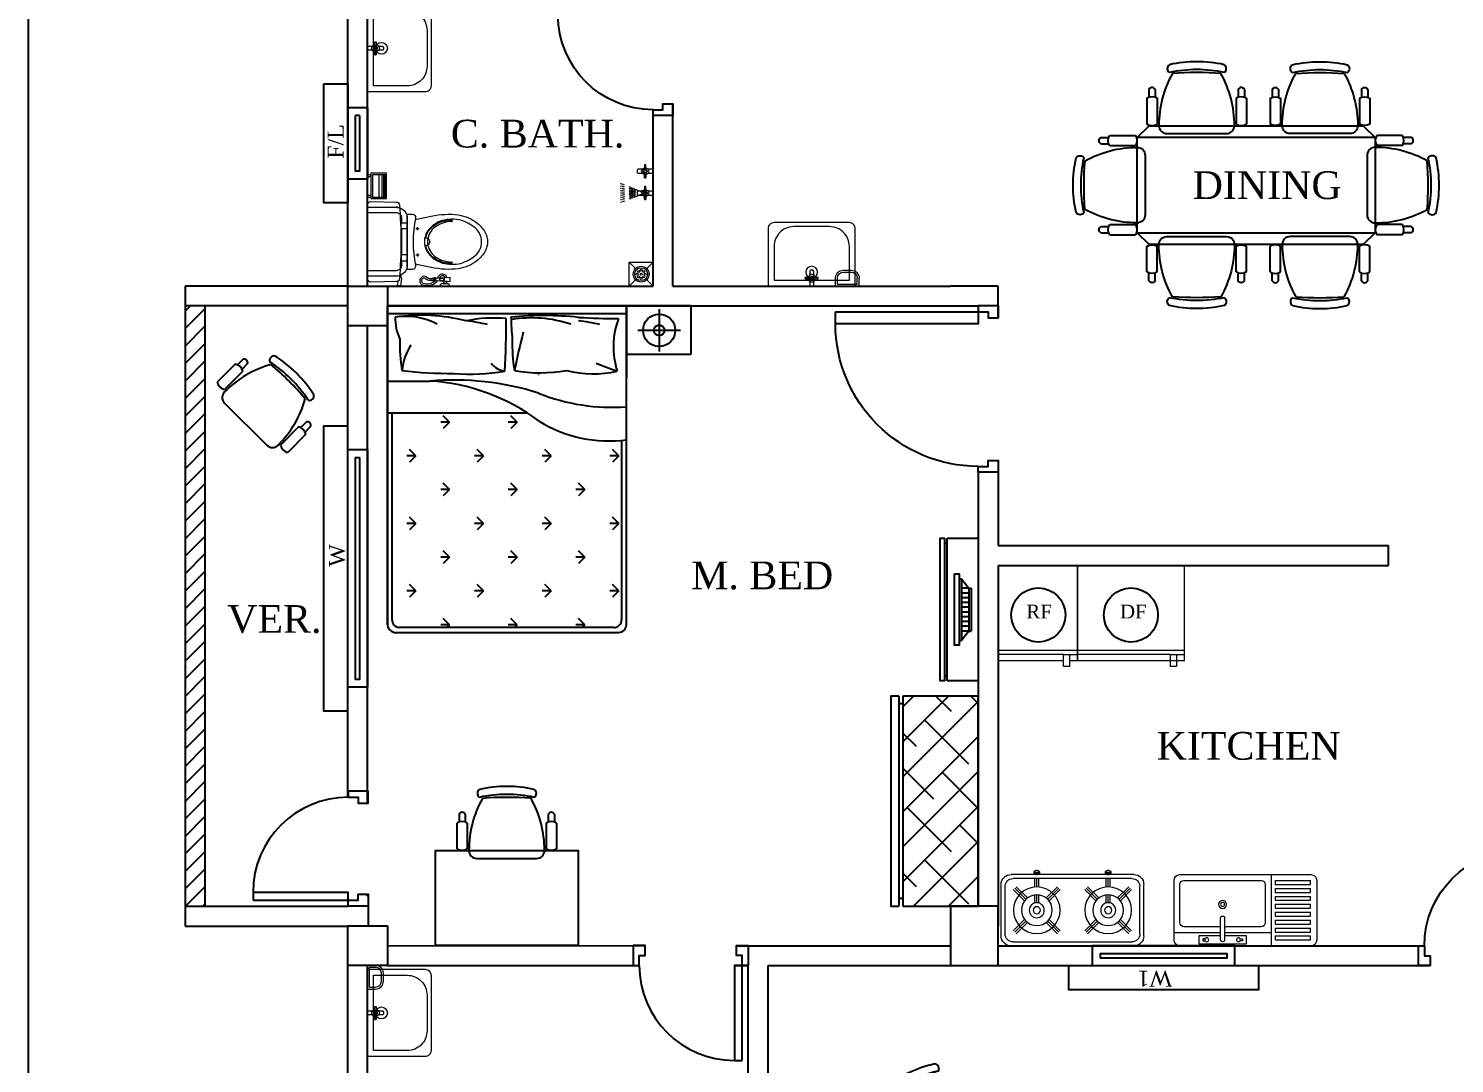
# Model space of a CAD drawing. Header units: inches. Extents: x -5597760 to 21122418, y -37133 to 23298423.
# Drawn here: x 2184.5 to 2544.1, y -25980 to -25718.8 of the extents above; entities that cross this region are included whole.
import ezdxf

# ---------------------------------------------------------------- set-up
doc = ezdxf.new("R2010")
doc.units = ezdxf.units.IN
doc.header["$MEASUREMENT"] = 0
for name, color, linetype, lineweight in [('CONTINUOUS', 7, 'Continuous', 25), ('FIXTURE', 26, 'Continuous', 20), ('Fixture_Plumbing', 193, 'Continuous', 9), ('low wall', 30, 'Continuous', 9), ('Wall', 250, 'Continuous', 25)]:
    doc.layers.add(name, color=color, linetype=linetype, lineweight=lineweight)
doc.layers.add('Dimention', color=7, linetype='Continuous')
doc.layers.add('FURNITURE', color=3, linetype='Continuous')
doc.styles.add('ATTR', font='romans.shx', dxfattribs={"width": 0.8, "height": 1.114828})
doc.styles.add('RS6', font='times.ttf')
doc.styles.get("Standard").update_dxf_attribs({"font": 'times.ttf', "height": 8})

# ---------------------------------------------------------------- blocks, each defined once
blk = doc.blocks.new('Chair')
at = {"layer": 'FURNITURE', "color": 7}
for p, q in [((7.01, 12), (8.98, 12)), ((9.23, 12.52), (15.73, 12.52)), ((7.02, 10.42), (8.98, 10.42)), ((9.23, 9.93), (15.73, 9.93)), ((18.15, -7.57), (18.15, 7.5)), ((7.02, -10.48), (8.98, -10.48)), ((9.23, -9.99), (15.73, -9.99)), ((7.01, -12.06), (8.98, -12.06)), ((9.23, -12.58), (15.73, -12.58))]:
    blk.add_line(p, q, dxfattribs=at)
for centre, radius, start, end in [((7.38, 11.21), 0.871, 114.8956, 245.3355), ((11.38, 11.22), 2.51, 148.9512, 211.0489), ((13.58, 11.22), 2.51, 328.9511, 31.0489), ((1.75, 6.23), 1.21, 34.2902, 145.7098), ((16.07, -17.39), 26.88, 89.8781, 119.1061), ((16.2, 7.53), 1.95, 359.252, 92.1868), ((32.17, 0), 32.17, 167.6022, 192.3979), ((34.17, 0), 32.17, 167.6022, 192.3979), ((78.58, 0), 75.83, 175.394, 184.6548), ((1.75, -6.23), 1.21, 214.2916, 325.7084), ((16.07, 17.33), 26.88, 240.9069, 270.1216), ((7.38, -11.27), 0.871, 114.6643, 245.1047), ((11.38, -11.28), 2.51, 148.9512, 211.0489), ((13.58, -11.28), 2.51, 328.9511, 31.0489), ((16.2, -7.59), 1.95, 267.8136, 0.748)]:
    blk.add_arc(centre, radius, start, end, dxfattribs=at)
at = {"layer": 'FURNITURE', "color": 7, "style": 'ATTR', "width": 0.8, "flags": 9}
blk.add_attdef('ESTCODE', (0, 0), '', height=0.00502, rotation=90, dxfattribs=at)
blk = doc.blocks.new('Din')
at = {"layer": 'FURNITURE', "color": 18, "ltscale": 3, "true_color": 0x000000}
for p, q in [((-12, 72), (-12, 12)), ((12, 12), (12, 72))]:
    blk.add_line(p, q, dxfattribs=at)
blk.add_lwpolyline([(-12, 72), (12, 72), (15, 69), (15, 15), (12, 12), (-12, 12), (-15, 15), (-15, 69)], close=True, dxfattribs=at)
at = {"layer": 'FURNITURE', "color": 18, "true_color": 0x000000}
for p, rotation in [((0.03, 88.15), 270), ((31.15, 58.07), 180)]:
    blk.add_blockref('Chair', p, dxfattribs=dict(at, rotation=rotation))
at = {"layer": 'FURNITURE', "color": 18, "true_color": 0x000000, "xscale": -1}
for p, rotation in [((-31.15, 58.07), 180), ((0.03, -4.15), 270)]:
    blk.add_blockref('Chair', p, dxfattribs=dict(at, rotation=rotation))
at = {"layer": 'FURNITURE', "color": 18, "true_color": 0x000000}
blk.add_blockref('Chair', (-31.15, 27.03), dxfattribs=at)
at = {"layer": 'FURNITURE', "color": 18, "true_color": 0x000000, "xscale": -1}
blk.add_blockref('Chair', (31.15, 27.03), dxfattribs=at)
blk = doc.blocks.new('A$C57792D97')
for p, q in [((2.1, 2.6235), (0.6, 2.6235)), ((0.6, 2.6235), (0.6, 0.6235)), ((0.6, 0.6235), (0.6, 2.6235)), ((0.6, 2.1735), (0.6, 2.6235)), ((2.1, 0.6235), (2.1, 2.6235)), ((2.1, 2.6235), (2.1, 2.1735)), ((2.1, 2.5735), (0.6, 2.5735)), ((0.6, 2.1518), (0.8661, 2.1518)), ((1.5491, 2.1955), (1.5516, 2.1955)), ((0.6, 1.9518), (1.4767, 1.9518)), ((0.63, 0.6535), (0.63, 1.9518)), ((0.9906, 1.8942), (0.9344, 1.8942)), ((0.9906, 1.8942), (0.9508, 1.934)), ((0.9906, 1.8942), (0.9508, 1.8544)), ((1.4149, 1.8942), (1.3586, 1.8942)), ((1.4149, 1.8942), (1.3751, 1.934)), ((1.4149, 1.8942), (1.3751, 1.8544)), ((0.7785, 1.6821), (0.7387, 1.7219)), ((1.2027, 1.6821), (1.163, 1.7219)), ((1.627, 1.6821), (1.5872, 1.7219)), ((2.0513, 1.6821), (2.0115, 1.7219)), ((2.07, 1.7793), (2.07, 0.6535)), ((0.7785, 1.6821), (0.7222, 1.6821)), ((0.7785, 1.6821), (0.7387, 1.6423)), ((1.2027, 1.6821), (1.1465, 1.6821)), ((1.2027, 1.6821), (1.163, 1.6423)), ((1.627, 1.6821), (1.5708, 1.6821)), ((1.627, 1.6821), (1.5872, 1.6423)), ((2.0513, 1.6821), (1.995, 1.6821)), ((2.0513, 1.6821), (2.0115, 1.6423)), ((0.9906, 1.47), (0.9344, 1.47)), ((0.9906, 1.47), (0.9508, 1.5097)), ((0.9906, 1.47), (0.9508, 1.4302)), ((1.4149, 1.47), (1.3586, 1.47)), ((1.4149, 1.47), (1.3751, 1.5097)), ((1.4149, 1.47), (1.3751, 1.4302)), ((1.8391, 1.47), (1.7829, 1.47)), ((1.8391, 1.47), (1.7994, 1.5097)), ((1.8391, 1.47), (1.7994, 1.4302)), ((0.7785, 1.2578), (0.7222, 1.2578)), ((0.7785, 1.2578), (0.7387, 1.2976)), ((0.7785, 1.2578), (0.7387, 1.218)), ((1.2027, 1.2578), (1.1465, 1.2578)), ((1.2027, 1.2578), (1.163, 1.2976)), ((1.2027, 1.2578), (1.163, 1.218)), ((1.627, 1.2578), (1.5708, 1.2578)), ((1.627, 1.2578), (1.5872, 1.2976)), ((1.627, 1.2578), (1.5872, 1.218)), ((2.0513, 1.2578), (1.995, 1.2578)), ((2.0513, 1.2578), (2.0115, 1.2976)), ((2.0513, 1.2578), (2.0115, 1.218)), ((0.9906, 1.0457), (0.9508, 1.0855)), ((1.4149, 1.0457), (1.3751, 1.0855)), ((1.8391, 1.0457), (1.7994, 1.0855)), ((0.9906, 1.0457), (0.9344, 1.0457)), ((0.9906, 1.0457), (0.9508, 1.0059)), ((1.4149, 1.0457), (1.3586, 1.0457)), ((1.4149, 1.0457), (1.3751, 1.0059)), ((1.8391, 1.0457), (1.7829, 1.0457)), ((1.8391, 1.0457), (1.7994, 1.0059)), ((0.7785, 0.8336), (0.7222, 0.8336)), ((0.7785, 0.8336), (0.7387, 0.8733)), ((0.7785, 0.8336), (0.7387, 0.7938)), ((1.2027, 0.8336), (1.1465, 0.8336)), ((1.2027, 0.8336), (1.163, 0.8733)), ((1.2027, 0.8336), (1.163, 0.7938)), ((1.627, 0.8336), (1.5708, 0.8336)), ((1.627, 0.8336), (1.5872, 0.8733)), ((1.627, 0.8336), (1.5872, 0.7938)), ((2.0513, 0.8336), (1.995, 0.8336)), ((2.0513, 0.8336), (2.0115, 0.8733)), ((2.0513, 0.8336), (2.0115, 0.7938)), ((0.9906, 0.6214), (0.9508, 0.6612)), ((1.4149, 0.6214), (1.3751, 0.6612)), ((1.8391, 0.6214), (1.7994, 0.6612)), ((0.6417, 0.5735), (2.05, 0.5735)), ((2.02, 0.6035), (0.6716, 0.6035)), ((0.9906, 0.6214), (0.9344, 0.6214)), ((0.9906, 0.6214), (0.9727, 0.6035)), ((1.4149, 0.6214), (1.3586, 0.6214)), ((1.4149, 0.6214), (1.397, 0.6035)), ((1.8391, 0.6214), (1.7829, 0.6214)), ((1.8391, 0.6214), (1.8212, 0.6035))]:
    blk.add_line(p, q)
for centre, radius, start, end in [((0.8117, 1.4495), 1.1155, 75.37555, 98.45191), ((0.7133, 2.123), 0.4349, 62.61532, 98.66234), ((0.9995, 2.5566), 0.3518, 180.60658, 203.84898), ((1.2711, 1.6927), 0.8548, 85.01323, 101.99617), ((0.9942, 1.5092), 1.0245, 76.84947, 84.44504), ((-2.6554, 2.4937), 4.0011, 355.99056, 0.72512), ((1.5803, 0.4369), 2.1259, 84.09967, 95.54699), ((7.229, 2.8402), 5.8612, 182.80995, 184.16642), ((1.505, 1.754), 0.7941, 71.97051, 99.04518), ((2.0384, 6.4739), 3.9297, 266.50561, 270.18175), ((1.6997, 1.5092), 1.0245, 76.84947, 84.44504), ((2.5231, 2.3654), 0.505, 159.25505, 197.46064), ((6.5168, 1.1676), 5.2262, 165.6998, 168.41216), ((1.7461, 2.3905), 1.0686, 178.72053, 189.32464), ((1.0382, 2.187), 0.3479, 146.8128, 174.98835), ((2.4516, 2.3905), 1.0686, 178.72053, 189.32464), ((1.3553, 2.3447), 0.1322, 217.49733, 261.55908), ((2.6076, 3.8927), 1.7717, 246.80267, 251.36081), ((0.9964, 4.7934), 2.5939, 263.25213, 270.47889), ((1.0153, 0.392), 1.7661, 72.42084, 94.84604), ((0.7898, 0.8867), 1.2674, 53.0057, 86.54958), ((1.1218, 3.4256), 1.2305, 265.16433, 280.01874), ((1.5587, 3.1365), 0.9332, 260.03144, 280.17882), ((1.8907, 2.8521), 0.6558, 255.23861, 283.28546), ((2.0108, 3.233), 1.2462, 248.23108, 274.10283), ((1.991, 2.6169), 0.8413, 238.57475, 277.44119), ((0.6787, 0.6517), 0.0487, 177.89159, 261.66396), ((2.02, 0.6535), 0.05, 270, 0), ((0.6518, 0.6244), 0.0518, 180.91514, 258.73242), ((2.05, 0.6235), 0.05, 270, 0)]:
    blk.add_arc(centre, radius, start, end)
blk = doc.blocks.new('A$C4CB008C5')
for p, q in [((3.279, 3.019), (2.679, 3.019)), ((2.679, 3.019), (2.679, 2.569)), ((2.975, 2.6), (2.975, 2.992)), ((3.279, 2.569), (3.279, 3.019)), ((3.174, 2.796), (2.776, 2.796)), ((2.679, 2.569), (3.279, 2.569))]:
    blk.add_line(p, q)
for radius in [0.15, 0.05]:
    blk.add_circle((2.975, 2.796), radius)
blk = doc.blocks.new('tv stand')
at = {"layer": 'FURNITURE', "color": 18, "ltscale": 3, "true_color": 0x000000}
for p, q in [((13, 0), (0, 0)), ((0, 0), (0, -60)), ((13, -60), (13, 0)), ((14, -60), (14, 0)), ((14, -2), (13, -2)), ((7, -17), (4, -21)), ((8, -17), (7, -17)), ((7, -17), (7, -43)), ((3, -21), (3, -39)), ((4, -21), (3, -21)), ((4, -21), (4, -39)), ((4, -21), (7, -21)), ((4, -23), (7, -23)), ((4, -25), (7, -25)), ((4, -27), (7, -27)), ((4, -29), (7, -29)), ((4, -31), (7, -31)), ((4, -33), (7, -33)), ((4, -35), (7, -35)), ((4, -39), (3, -39)), ((4, -37), (7, -37)), ((4, -39), (7, -43)), ((4, -39), (7, -39)), ((8, -43), (7, -43)), ((13, -58), (14, -58)), ((0, -60), (13, -60))]:
    blk.add_line(p, q, dxfattribs=at)
blk.add_lwpolyline([(14, -60), (16, -60), (16, 0), (14, 0)], dxfattribs=at)
blk.add_lwpolyline([(10, -15), (8, -15), (8, -45), (10, -45)], close=True, dxfattribs=at)
blk = doc.blocks.new('Small Door')
at = {"color": 142}
for points in [[(1.5, 24), (1.5, 0), (3.5, 0), (3.5, 24)], [(0, 0), (1.5, 0), (1.5, -2.5), (3, -2.5), (3, -5), (0, -5)], [(29, 0), (27.5, 0), (27.5, -2.5), (26, -2.5), (26, -5), (29, -5)]]:
    blk.add_lwpolyline(points, close=True, dxfattribs=at)
blk.add_arc((3.5, 0), 24, 0, 90, dxfattribs=at)
blk = doc.blocks.new('Door')
at = {"color": 142}
for points in [[(1.5, 36), (1.5, 0), (4.5, 0), (4.5, 36)], [(0, 0), (1.5, 0), (1.5, -2.5), (3, -2.5), (3, -5), (0, -5)], [(42, 0), (40.5, 0), (40.5, -2.5), (39, -2.5), (39, -5), (42, -5)]]:
    blk.add_lwpolyline(points, close=True, dxfattribs=at)
blk.add_arc((4.5, 0), 36, 0, 90, dxfattribs=at)
blk = doc.blocks.new('GFAUCETT')
for p, q in [((-4.999995, -0.75), (-4.427275, -0.75)), ((-4.999995, -1.25), (-4.999995, -0.75)), ((-4.427275, -1.25), (-4.999995, -1.25)), ((-0.500005, -1), (-0.500005, -6.5)), ((0.499995, -6.5), (0.499995, -1)), ((4.999995, -0.75), (4.427295, -0.75)), ((4.427295, -1.25), (4.999995, -1.25)), ((4.999995, -1.25), (4.999995, -0.75))]:
    blk.add_line(p, q)
blk.add_lwpolyline([(-0.500005, -2), (-5.999995, -2), (-5.999995, 0), (5.999995, 0), (5.999995, -2), (0.499995, -2)])
for centre in [(-3.999995, -1), (3.999995, -1)]:
    blk.add_circle(centre, 0.5)
for centre, start, end in [((-0.000005, -1), 0, 180), ((-0.000005, -6.5), 180, 0)]:
    blk.add_arc(centre, 0.5, start, end)
at = {"style": 'ATTR', "width": 0.8, "flags": 9}
blk.add_attdef('ESTCODE', (0, 0), '', height=0.7, dxfattribs=at)
blk = doc.blocks.new('Sink')
at = {"layer": 'Fixture_Plumbing'}
for p, q in [((-12.26, 8.97), (-12.26, -6.03)), ((22.24, 10.47), (-10.76, 10.47)), ((12.26, -7.53), (12.26, 10.47)), ((13.23, 8.97), (22.19, 8.97)), ((13.23, 7.97), (13.23, 8.97)), ((13.23, 7.97), (22.19, 7.97)), ((22.19, 8.97), (22.19, 7.97)), ((23.74, -6.03), (23.74, 8.97)), ((-0.5, 7.15), (-12.26, 7.15)), ((-10.76, 4.64), (-10.76, -5.03)), ((-0.5, 5.64), (-9.76, 5.64)), ((12.26, 7.15), (0.5, 7.15)), ((9.76, 5.64), (0.5, 5.64)), ((10.76, -5.03), (10.76, 4.64)), ((13.23, 6.97), (22.19, 6.97)), ((13.23, 5.97), (13.23, 6.97)), ((13.23, 5.97), (22.19, 5.97)), ((13.23, 4.97), (22.19, 4.97)), ((13.23, 3.97), (13.23, 4.97)), ((13.23, 3.97), (22.19, 3.97)), ((22.19, 6.97), (22.19, 5.97)), ((22.19, 4.97), (22.19, 3.97)), ((13.23, 2.97), (22.19, 2.97)), ((13.23, 1.97), (13.23, 2.97)), ((13.23, 1.97), (22.19, 1.97)), ((13.23, 0.97), (22.19, 0.97)), ((13.23, -0.03), (13.23, 0.97)), ((22.19, 2.97), (22.19, 1.97)), ((22.19, 0.97), (22.19, -0.03)), ((13.23, -0.03), (22.19, -0.03)), ((13.23, -0.03), (22.19, -0.03)), ((13.23, -1.03), (22.19, -1.03)), ((13.23, -2.03), (13.23, -1.03)), ((13.23, -2.03), (22.19, -2.03)), ((13.23, -3.03), (22.19, -3.03)), ((13.23, -4.03), (13.23, -3.03)), ((22.19, -1.03), (22.19, -2.03)), ((22.19, -3.03), (22.19, -4.03)), ((-9.76, -6.03), (9.76, -6.03)), ((13.23, -4.03), (22.19, -4.03)), ((13.23, -5.03), (22.19, -5.03)), ((13.23, -6.03), (13.23, -5.03)), ((13.23, -6.03), (22.19, -6.03)), ((22.19, -5.03), (22.19, -6.03)), ((-10.76, -7.53), (22.24, -7.53)), ((-10.76, -7.53), (22.24, -7.53))]:
    blk.add_line(p, q, dxfattribs=at)
for radius in [1, 0.5]:
    blk.add_circle((0, 0), radius, dxfattribs=at)
for centre, radius, start, end in [((-10.76, 8.97), 1.5, 90, 180), ((22.24, 8.97), 1.5, 0, 90), ((-9.76, 4.64), 1, 90, 180), ((9.76, 4.64), 1, 0, 90), ((-10.76, -6.03), 1.5, 180, 270), ((-9.76, -5.03), 1, 180, 270), ((9.76, -5.03), 1, 270, 0), ((22.24, -6.03), 1.5, 270, 0)]:
    blk.add_arc(centre, radius, start, end, dxfattribs=at)
blk.add_blockref('GFAUCETT', (0, 9.94), dxfattribs=at)
blk = doc.blocks.new('Cab')
at = {"layer": 'FURNITURE', "ltscale": 3, "true_color": 0x000000}
h = blk.add_hatch(dxfattribs=at)
h.set_pattern_fill('ANSI38', color=18, scale=50, style=0)
h.set_pattern_definition([(45, (0, 2), (-4.4194, 4.4194), []), (135, (0, 2), (-13.25825, 4.4194), [15.625, -9.375])])
h.paths.add_polyline_path([(0, 0), (0, -19), (53.04, -19), (53.04, 0)])
at = {"layer": 'FURNITURE', "color": 18, "ltscale": 3, "true_color": 0x000000}
for p, q in [((53.04, -19), (0, -19)), ((53.04, -20), (0, -20)), ((2, -20), (2, -19)), ((51.04, -19), (51.04, -20))]:
    blk.add_line(p, q, dxfattribs=at)
for points in [[(0, -19), (0, 0), (53.04, 0), (53.04, -19)], [(53.04, -20), (53.04, -22), (0, -22), (0, -20)]]:
    blk.add_lwpolyline(points, dxfattribs=at)
blk = doc.blocks.new('A$C30337B08')
at = {"layer": 'FIXTURE'}
for p, q in [((16.51, 36), (3.51, 36)), ((1.01, 2.5), (1.01, 33.5)), ((2.01, 3), (2.01, 33)), ((16.01, 35), (4.01, 35)), ((4.42, 32.58), (7.25, 29.75)), ((4.79, 32.92), (7.63, 30.08)), ((15.22, 32.92), (12.38, 30.08)), ((15.59, 32.58), (12.76, 29.75)), ((18.01, 33), (18.01, 3)), ((19.01, 33.5), (19.01, 2.5)), ((4.08, 32.22), (6.92, 29.38)), ((15.93, 32.22), (13.09, 29.38)), ((0.39, 27.76), (0.39, 26.24)), ((0.49, 27.78), (0.49, 26.22)), ((0.59, 27.76), (0.59, 26.24)), ((4.13, 27.5), (2.01, 27.5)), ((4.11, 27), (2.01, 27)), ((4.13, 26.5), (2.01, 26.5)), ((8.11, 27), (6.11, 27)), ((8.18, 27.5), (6.14, 27.5)), ((8.18, 26.5), (6.14, 26.5)), ((6.92, 24.62), (4.08, 21.78)), ((7.25, 24.25), (4.42, 21.42)), ((7.63, 23.92), (4.79, 21.08)), ((12.38, 23.92), (15.22, 21.08)), ((12.76, 24.25), (15.59, 21.42)), ((13.09, 24.62), (15.93, 21.78)), ((7.25, 11.75), (4.42, 14.58)), ((7.63, 12.08), (4.79, 14.92)), ((12.38, 12.08), (15.22, 14.92)), ((12.76, 11.75), (15.59, 14.58)), ((6.92, 11.38), (4.08, 14.22)), ((13.09, 11.38), (15.93, 14.22)), ((0.39, 9.76), (0.39, 8.24)), ((0.49, 9.78), (0.49, 8.22)), ((0.59, 9.76), (0.59, 8.24)), ((4.13, 9.5), (2.01, 9.5)), ((4.11, 9), (2.01, 9)), ((4.13, 8.5), (2.01, 8.5)), ((8.11, 9), (6.11, 9)), ((8.18, 9.5), (6.14, 9.5)), ((8.18, 8.5), (6.14, 8.5)), ((4.08, 3.78), (6.92, 6.62)), ((4.42, 3.42), (7.25, 6.25)), ((4.79, 3.08), (7.63, 5.92)), ((15.22, 3.08), (12.38, 5.92)), ((15.59, 3.42), (12.76, 6.25)), ((15.93, 3.78), (13.09, 6.62)), ((16.01, 1), (4.01, 1)), ((16.51, 0), (3.51, 0))]:
    blk.add_line(p, q, dxfattribs=at)
for points in [[(0, 27, -0.063415), (0.04, 27.31, -0.076468), (0.14, 27.55, -0.107136), (0.31, 27.72, -0.147373), (0.49, 27.78, -0.147373), (0.66, 27.72, -0.107136), (0.83, 27.55, -0.076468), (0.93, 27.31, -0.063415), (0.97, 27, -0.063415), (0.93, 26.69, -0.076468), (0.83, 26.45, -0.107136), (0.66, 26.28, -0.147373), (0.49, 26.22, -0.147373), (0.31, 26.28, -0.107136), (0.14, 26.45, -0.076468), (0.04, 26.69, -0.063415)], [(0, 9, -0.063415), (0.04, 9.31, -0.076468), (0.14, 9.55, -0.107136), (0.31, 9.72, -0.147373), (0.49, 9.78, -0.147373), (0.66, 9.72, -0.107136), (0.83, 9.55, -0.076468), (0.93, 9.31, -0.063415), (0.97, 9, -0.063415), (0.93, 8.69, -0.076468), (0.83, 8.45, -0.107136), (0.66, 8.28, -0.147373), (0.49, 8.22, -0.147373), (0.31, 8.28, -0.107136), (0.14, 8.45, -0.076468), (0.04, 8.69, -0.063415)]]:
    blk.add_lwpolyline(points, format="xyb", close=True, dxfattribs=at)
for centre, radius in [((10.01, 27), 5.89), ((10.01, 27), 3.89), ((10.01, 27), 1.89), ((10.01, 27), 0.895), ((10.01, 9), 5.89), ((10.01, 9), 3.89), ((10.01, 9), 1.89), ((10.01, 9), 0.895)]:
    blk.add_circle(centre, radius, dxfattribs=at)
for centre, radius, start, end in [((3.51, 33.5), 2.5, 90, 180), ((16.51, 33.5), 2.5, 0, 90), ((4.01, 33), 2, 90, 180), ((16.01, 33), 2, 0, 90), ((3.51, 2.5), 2.5, 180, 270), ((4.01, 3), 2, 180, 270), ((16.01, 3), 2, 270, 0), ((16.51, 2.5), 2.5, 270, 0)]:
    blk.add_arc(centre, radius, start, end, dxfattribs=at)
blk = doc.blocks.new('Freeze-1')
at = {"layer": 'Fixture_Plumbing', "color": 18, "ltscale": 3, "true_color": 0x000000}
for p, q in [((0, -1.5), (-2, -1.5)), ((-2, -2.5), (18, -2.5)), ((1.5, -1.5), (18, -1.5))]:
    blk.add_line(p, q, dxfattribs=at)
blk.add_lwpolyline([(0, 0), (-2, 0), (-2, -24), (18, -24), (18, 0), (1.5, 0)], dxfattribs=at)
blk.add_lwpolyline([(0, -1.5), (0, 1.5), (1.5, 1.5), (1.5, -1.5)], close=True, dxfattribs=at)
blk = doc.blocks.new('Freeze-Deep')
at = {"layer": 'Fixture_Plumbing', "ltscale": 3}
for p, q in [((-18, 22.5), (-20, 22.5)), ((-16.5, 22.5), (7, 22.5)), ((-20, 21.5), (7, 21.5))]:
    blk.add_line(p, q, dxfattribs=at)
for points in [[(-18, 22.5), (-18, 25.5), (-16.5, 25.5), (-16.5, 22.5)], [(-18, 24), (-20, 24), (-20, 0), (7, 0), (7, 24), (-16.5, 24)]]:
    blk.add_lwpolyline(points, close=True, dxfattribs=at)
blk = doc.blocks.new('Bas_Pds')
at = {"layer": 'Fixture_Plumbing'}
for points in [[(0, 0), (22, 0), (22, -14.5, -0.414214), (20.5, -16), (1.5, -16, -0.414214), (0, -14.5)], [(1.5, -1.5), (20.5, -1.5), (20.5, -10, -0.414214), (15.5, -15), (6.5, -15, -0.414214), (1.5, -10)]]:
    blk.add_lwpolyline(points, format="xyb", close=True, dxfattribs=at)
blk.add_circle((11, -3.5), 1.5, dxfattribs=at)
blk = doc.blocks.new('Shope Case')
at = {"layer": 'Fixture_Plumbing'}
for p, q in [((4, 4), (2, 4)), ((0, 0), (0, 2)), ((6, 0), (0, 0)), ((0.5, 0.5), (0.5, 2)), ((5.5, 0.5), (0.5, 0.5)), ((4, 3.5), (2, 3.5)), ((5.5, 0.5), (5.5, 2)), ((6, 0), (6, 2))]:
    blk.add_line(p, q, dxfattribs=at)
for centre, radius, start, end in [((2, 2), 2, 90, 180), ((4, 2), 2, 360, 90), ((2, 2), 1.5, 90, 180), ((4, 2), 1.5, 360, 90)]:
    blk.add_arc(centre, radius, start, end, dxfattribs=at)
blk = doc.blocks.new('Tissu')
at = {"layer": 'Fixture_Plumbing'}
for p, q in [((0, 0), (6.4, 0)), ((0, -4), (0, 0)), ((6.4, 0), (6.4, -4)), ((0.4, -0.4), (6, -0.4)), ((0.4, -3.6), (0.4, -0.4)), ((6, -0.4), (0.4, -0.4)), ((6, -0.8), (0.4, -0.8)), ((6, -1.2), (0.4, -1.2)), ((6, -2), (0.4, -2)), ((6, -0.4), (6, -3.6)), ((6.4, -4), (0, -4)), ((6, -3.6), (0.4, -3.6)), ((0.4, -4), (0.8, -4)), ((0.4, -4.81), (0.4, -4)), ((0.8, -4.81), (0.4, -4.81)), ((0.8, -4), (0.8, -4.81)), ((5.6, -4), (6, -4)), ((5.6, -4.81), (5.6, -4)), ((6, -4.81), (5.6, -4.81)), ((6, -4), (6, -4.81))]:
    blk.add_line(p, q, dxfattribs=at)
blk = doc.blocks.new('COMOD')
at = {"layer": 'Fixture_Plumbing'}
for p, q in [((-12.6, 2.92), (-12.6, 3.72)), ((-12.2, 3.32), (-13, 3.32)), ((-8.6, -3.3), (-8.6, 3.3)), ((-12.2, -3.32), (-13, -3.32)), ((-12.6, -2.92), (-12.6, -3.72)), ((0, -8.7), (-6.01, -8.7))]:
    blk.add_line(p, q, dxfattribs=at)
blk.add_lwpolyline([(-8.14, 8.02), (-8.58, 9.23), (-8.31, 11.13), (-7.52, 11.02), (-7.68, 9.9)], dxfattribs=at)
for points in [[(-8.1, -8.55, -0.32142), (-10, -5.9), (-10, 5.9, -0.300027), (-8.3, 8.47)], [(-8.3, 8.47, -0.019656), (-8.1, 8.55)], [(-8.21, 6.87, -0.203745), (-7.2, 7.3), (0, 7.3)], [(-8.1, 8.55, -0.081906), (-7.2, 8.7), (0, 8.7)], [(-12.02, -5.63), (-16.06, -6.46, -0.088113), (-22.96, -6.79, -0.124068), (-27.65, -4.73, -0.086475), (-29.66, -2.38, -0.130408), (-30.24, 0, -0.130408), (-29.66, 2.38, -0.086475), (-27.65, 4.73, -0.124068), (-22.96, 6.79, -0.088113), (-16.06, 6.46), (-12.02, 5.63)], [(-21.2, 5.48, -0.136377), (-17.16, 4.36, -0.205105), (-14.68, 1.12, -0.668461), (-15.26, 1, 0.213245), (-17.4, 3.96, 0.134007), (-21.2, 5.12)], [(-8.6, 4.78), (-8.6, 5.9, -0.194092), (-8.21, 6.87)], [(-15.74, 0), (-15.43, 0.63, -0.801198), (-15.28, 0.68, -0.05862), (-15.2, 0, -0.05862), (-15.28, -0.68, -0.801198), (-15.43, -0.63), (-15.74, 0)], [(-21.2, -5.12, 0.134007), (-17.4, -3.96, 0.213245), (-15.26, -1, -0.668461), (-14.68, -1.12, -0.205105), (-17.16, -4.36, -0.136377), (-21.2, -5.48)], [(-8.12, -6.96, -0.216674), (-8.6, -5.9), (-8.6, -4.78)], [(-8.21, -6.87, 0.203745), (-7.2, -7.3), (0, -7.3)], [(-6.01, -8.7), (-7.6, -8.7), (-7.2, -8.7, -0.081902), (-8.1, -8.55)]]:
    blk.add_lwpolyline(points, format="xyb", dxfattribs=at)
for points in [[(0, 9.38), (0, -9.38, -0.421203), (-0.82, -10.18), (-7.26, -10.03, -0.384529), (-8.04, -9.29, -0.020097), (-8.4, 0, -0.020097), (-8.04, 9.29, -0.384529), (-7.26, 10.03), (-0.82, 10.18, -0.421203)], [(-28.76, 0, 0.221073), (-27.17, -3.49, 0.102493), (-23.48, -5.44, 0.121565), (-18.88, -5.36, 0.187395), (-15, -2.48, 0.126952), (-14.36, 0, 0.126952), (-15, 2.48, 0.187395), (-18.88, 5.36, 0.121565), (-23.48, 5.44, 0.102493), (-27.17, 3.49, 0.221073)], [(-10, 6.96), (-10, -6.96), (-11.3, -6.96, -0.472458), (-12.09, -6, 0.097656), (-12.09, 6, -0.472458), (-11.3, 6.96)]]:
    blk.add_lwpolyline(points, format="xyb", close=True, dxfattribs=at)
for points in [[(-10, 3.3), (-8.47, 3.3), (-8.47, 4.78), (-10, 4.78)], [(-10, -3.3), (-8.47, -3.3), (-8.47, -4.78), (-10, -4.78)]]:
    blk.add_lwpolyline(points, close=True, dxfattribs=at)
for centre, radius, start, end in [((-21.19, 5.3), 0.18, 92.9384, 267.0617), ((-21.22, -5.3), 0.181, 83.8644, 277.7384)]:
    blk.add_arc(centre, radius, start, end, dxfattribs=at)
blk = doc.blocks.new('HandShower')
at = {"layer": 'Fixture_Plumbing'}
for p, q in [((-2.77, 1.94), (-3.27, 1.94)), ((-3.27, 1.94), (-3.27, 1.44)), ((-3.27, 1.44), (-2.77, 1.44)), ((-2.33, 2.07), (-2.77, 2.07)), ((-2.77, 2.07), (-2.77, 1.31)), ((-2.77, 1.31), (-2.77, 2.07)), ((-2.77, 2.07), (-2.33, 2.07)), ((-2.33, 1.94), (-2.77, 1.94)), ((-2.77, 1.44), (-2.33, 1.44)), ((-2.77, 1.31), (-2.33, 1.31)), ((1.36, 2.19), (-2.33, 1.94)), ((-2.33, 1.31), (-2.33, 2.07)), ((-2.33, 1.94), (-2.33, 1.44)), ((-2.33, 1.44), (1.36, 1.19)), ((-0.28, 1.94), (-1.33, 1.82)), ((-1.33, 1.82), (-1.33, 1.56)), ((-1.33, 1.56), (-0.28, 1.44)), ((-1.28, 0), (-0.92, 0.64)), ((1.28, 0), (-1.28, 0)), ((-0.92, 0.64), (0.92, 0.64)), ((-0.29, 0.64), (-0.29, 1.3)), ((-0.29, 1.3), (0.37, 1.25)), ((0.37, 0.64), (-0.29, 0.64)), ((-0.28, 1.44), (-0.28, 1.94)), ((1.36, 2.19), (-0.16, 2.08)), ((-0.16, 2.08), (-0.16, 1.29)), ((-0.16, 1.29), (1.36, 1.19)), ((0.37, 1.25), (0.37, 0.64)), ((0.92, 0.64), (1.28, 0)), ((1.36, 1.19), (1.36, 2.19)), ((1.36, 1.19), (1.36, 2.19))]:
    blk.add_line(p, q, dxfattribs=at)
for centre, radius, start, end in [((-5.2, 1.32), 1.14, 59.6373, 268.8195), ((-5.2, 1.32), 0.702, 63.1189, 271.5338), ((-4.55, 3.74), 3.63, 259.3408, 319.7295), ((-4.55, 3.74), 3.19, 258.6253, 310.096), ((-3.56, 3.41), 1.97, 227.9057, 278.6181), ((-3.56, 3.41), 1.53, 226.1077, 281.1269), ((-4.55, 3.74), 3.19, 326.063, 335.0643), ((-0.63, 1.87), 1.16, 12.846, 152.8429), ((-4.55, 3.74), 3.63, 331.2813, 334.9093), ((-0.63, 1.87), 0.722, 18.4095, 152.2679), ((-0.18, 1.67), 0.462, 297.9981, 300.1615)]:
    blk.add_arc(centre, radius, start, end, dxfattribs=at)
blk = doc.blocks.new('Grating')
at = {"layer": 'Fixture_Plumbing'}
for p, q in [((0, 0), (1.86, -1.86)), ((0, -6), (0, 0)), ((0, 0), (6, 0)), ((6, 0), (4.14, -1.86)), ((6, 0), (6, -6)), ((1.86, -4.14), (0, -6)), ((6, -6), (0, -6)), ((4.14, -4.14), (6, -6))]:
    blk.add_line(p, q, dxfattribs=at)
for centre, radius in [((3, -3), 2), ((3, -3), 1.61), ((2, -3), 0.25), ((2.31, -2.31), 0.25), ((2.31, -3.69), 0.25), ((3, -2), 0.25), ((3, -3), 0.25), ((3.69, -2.31), 0.25), ((3.69, -3.69), 0.25), ((4, -3), 0.25), ((3, -4), 0.25)]:
    blk.add_circle(centre, radius, dxfattribs=at)
blk = doc.blocks.new('Cock')
at = {"layer": 'Fixture_Plumbing'}
for p, q in [((0.5, -1.09), (0.5, 0)), ((-0.45, -1.85), (-1.63, -1.85)), ((-1.63, -1.85), (-1.63, -2.15)), ((-1.63, -2.15), (-0.45, -2.15)), ((-0.5, 0), (-0.5, -1.09)), ((-0.5, -2.91), (-0.5, -3.7)), ((0.45, -1.85), (1.63, -1.85)), ((1.63, -2.15), (0.45, -2.15)), ((0.5, -3.7), (0.5, -2.91)), ((1.63, -1.85), (1.63, -2.15)), ((-0.2, -4), (0.2, -4))]:
    blk.add_line(p, q, dxfattribs=at)
blk.add_lwpolyline([(-0.74, -1.85), (-1.63, -1.85), (-1.63, -2.15), (-0.74, -2.15), (-0.72, -2.29), (-0.68, -2.43), (-0.64, -2.52), (-0.6, -2.59), (-0.55, -2.69), (-0.53, -2.74), (-0.51, -2.79), (-0.5, -2.84), (-0.5, -3.7), (-0.49, -3.77), (-0.47, -3.83), (-0.44, -3.87), (-0.42, -3.9), (-0.39, -3.93), (-0.36, -3.95), (-0.32, -3.97), (-0.26, -3.99), (-0.21, -4), (0.21, -4), (0.28, -3.99), (0.33, -3.97), (0.37, -3.95), (0.41, -3.91), (0.45, -3.87), (0.47, -3.84), (0.49, -3.78), (0.5, -3.74), (0.5, -3.66), (0.5, -2.91), (0.51, -2.8), (0.53, -2.73), (0.57, -2.66), (0.64, -2.52), (0.69, -2.39), (0.73, -2.23), (0.74, -2.15), (1.63, -2.15), (1.63, -1.85), (0.74, -1.85), (0.7, -1.65), (0.66, -1.51), (0.62, -1.41), (0.56, -1.32), (0.51, -1.21), (0.5, -1.16), (0.5, 0), (-0.5, 0), (-0.5, -1.09), (-0.5, -1.17), (-0.52, -1.25), (-0.54, -1.3), (-0.6, -1.39), (-0.65, -1.49), (-0.68, -1.57), (-0.71, -1.68), (-0.73, -1.78), (-0.74, -1.85), (-1.63, -1.85), (-1.63, -2.15), (-0.74, -2.15)], dxfattribs=at)
blk.add_lwpolyline([(0.41, -1.71), (0.5, -2), (0.41, -2.29), (0.16, -2.48), (-0.15, -2.48), (-0.4, -2.29), (-0.5, -2), (-0.4, -1.71), (-0.15, -1.52), (0.16, -1.52)], close=True, dxfattribs=at)
blk.add_lwpolyline([(0.38, -2, -1), (-0.37, -2, -1)], format="xyb", close=True, dxfattribs=at)
for centre, radius, start, end in [((0.58, -2), 1.33, 162.7798, 173.6894), ((0.58, -2), 1.33, 186.386, 197.2957), ((0.11, -1.8), 0.821, 142.6304, 166.4711), ((0.3, -2.09), 1.03, 197.2957, 212.3126), ((-1, -2.91), 0.5, 0.0377, 32.3126), ((-1, -1.09), 0.5, 335.7811, 0.0377), ((0.11, -1.8), 0.821, 97.6195, 127.4775), ((0.11, -2.2), 0.821, 232.598, 262.4559), ((-0.11, -1.8), 0.821, 51.1948, 82.4559), ((-0.11, -2.2), 0.821, 277.6195, 308.8807), ((0.91, -1.11), 0.407, 178.1777, 212.4229), ((1, -2.91), 0.5, 147.7628, 180.0377), ((-0.11, -1.8), 0.821, 13.6044, 35.212), ((-0.29, -2.09), 1.03, 327.7628, 342.7798), ((-0.58, -2), 1.33, 6.386, 17.2957), ((-0.58, -2), 1.33, 342.7798, 353.6894), ((-0.2, -3.7), 0.3, 180.0377, 270.0377), ((0.2, -3.7), 0.3, 270.0377, 0.0377)]:
    blk.add_arc(centre, radius, start, end, dxfattribs=at)
blk = doc.blocks.new('Sower')
at = {"layer": 'Fixture_Plumbing'}
for p, q in [((-1.31, -3.44), (-1.41, -3.69)), ((-1.31, -3.44), (-1.41, -3.69)), ((-1.31, -3.44), (-1.41, -3.69)), ((-1.31, -3.44), (-1.41, -3.69)), ((-1.18, -3.08), (-1.27, -3.33)), ((-1.18, -3.08), (-1.27, -3.33)), ((-1.18, -3.08), (-1.27, -3.33)), ((-1.18, -3.08), (-1.27, -3.33)), ((-1.04, -2.72), (-1.14, -2.97)), ((-1.04, -2.72), (-1.14, -2.97)), ((-1.04, -2.72), (-1.14, -2.97)), ((-1.04, -2.72), (-1.14, -2.97)), ((-0.96, -3.44), (-1.04, -3.69)), ((-0.96, -3.44), (-1.04, -3.69)), ((-1, -2.6), (1, -2.6)), ((-0.86, -3.08), (-0.93, -3.33)), ((-0.86, -3.08), (-0.93, -3.33)), ((-0.76, -2.72), (-0.83, -2.97)), ((-0.76, -2.72), (-0.83, -2.97)), ((-0.63, -3.44), (-0.68, -3.69)), ((-0.63, -3.44), (-0.68, -3.69)), ((-0.57, -3.08), (-0.61, -3.33)), ((-0.57, -3.08), (-0.61, -3.33)), ((-0.5, -2.72), (-0.55, -2.97)), ((-0.5, -2.72), (-0.55, -2.97)), ((-0.31, -3.44), (-0.33, -3.69)), ((-0.31, -3.44), (-0.33, -3.69)), ((-0.28, -3.08), (-0.3, -3.33)), ((-0.28, -3.08), (-0.3, -3.33)), ((-0.25, -2.72), (-0.27, -2.97)), ((-0.25, -2.72), (-0.27, -2.97)), ((0, -2.72), (0, -2.97)), ((0, -2.72), (0, -2.97)), ((0, -3.08), (0, -3.33)), ((0, -3.08), (0, -3.33)), ((0, -3.44), (0, -3.69)), ((0, -3.44), (0, -3.69)), ((0.25, -2.72), (0.28, -2.97)), ((0.25, -2.72), (0.28, -2.97)), ((0.29, -3.08), (0.31, -3.33)), ((0.29, -3.08), (0.31, -3.33)), ((0.32, -3.44), (0.34, -3.69)), ((0.32, -3.44), (0.34, -3.69)), ((0.51, -2.72), (0.55, -2.97)), ((0.51, -2.72), (0.55, -2.97)), ((0.57, -3.08), (0.62, -3.33)), ((0.57, -3.08), (0.62, -3.33)), ((0.64, -3.44), (0.69, -3.69)), ((0.64, -3.44), (0.69, -3.69)), ((0.77, -2.72), (0.84, -2.97)), ((0.77, -2.72), (0.84, -2.97)), ((0.87, -3.08), (0.94, -3.33)), ((0.87, -3.08), (0.94, -3.33)), ((0.97, -3.44), (1.04, -3.69)), ((0.97, -3.44), (1.04, -3.69)), ((1.05, -2.72), (1.15, -2.97)), ((1.05, -2.72), (1.15, -2.97)), ((1.19, -3.08), (1.28, -3.33)), ((1.19, -3.08), (1.28, -3.33)), ((1.32, -3.44), (1.42, -3.69)), ((1.32, -3.44), (1.42, -3.69)), ((-2.27, -5.94), (-2.37, -6.19)), ((-2.27, -5.94), (-2.37, -6.19)), ((-2.27, -5.94), (-2.37, -6.19)), ((-2.27, -5.94), (-2.37, -6.19)), ((-2.13, -5.58), (-2.23, -5.83)), ((-2.13, -5.58), (-2.23, -5.83)), ((-2.13, -5.58), (-2.23, -5.83)), ((-2.13, -5.58), (-2.23, -5.83)), ((-2, -5.22), (-2.09, -5.47)), ((-2, -5.22), (-2.09, -5.47)), ((-2, -5.22), (-2.09, -5.47)), ((-2, -5.22), (-2.09, -5.47)), ((-1.67, -5.94), (-1.74, -6.19)), ((-1.67, -5.94), (-1.74, -6.19)), ((-1.57, -5.58), (-1.64, -5.83)), ((-1.57, -5.58), (-1.64, -5.83)), ((-1.45, -3.79), (-1.55, -4.04)), ((-1.45, -3.79), (-1.55, -4.04)), ((-1.45, -3.79), (-1.55, -4.04)), ((-1.45, -3.79), (-1.55, -4.04)), ((-1.47, -5.22), (-1.54, -5.47)), ((-1.47, -5.22), (-1.54, -5.47)), ((-1.07, -3.79), (-1.14, -4.04)), ((-1.07, -3.79), (-1.14, -4.04)), ((-1.09, -5.94), (-1.14, -6.19)), ((-1.09, -5.94), (-1.14, -6.19)), ((-1.03, -5.58), (-1.07, -5.83)), ((-1.03, -5.58), (-1.07, -5.83)), ((-0.96, -5.22), (-1.01, -5.47)), ((-0.96, -5.22), (-1.01, -5.47)), ((-0.7, -3.79), (-0.74, -4.04)), ((-0.7, -3.79), (-0.74, -4.04)), ((-0.54, -5.94), (-0.56, -6.19)), ((-0.54, -5.94), (-0.56, -6.19)), ((-0.51, -5.58), (-0.53, -5.83)), ((-0.51, -5.58), (-0.53, -5.83)), ((-0.47, -5.22), (-0.5, -5.47)), ((-0.47, -5.22), (-0.5, -5.47)), ((-0.34, -3.79), (-0.37, -4.04)), ((-0.34, -3.79), (-0.37, -4.04)), ((0, -3.79), (0, -4.04)), ((0, -3.79), (0, -4.04)), ((0.01, -5.22), (0.01, -5.47)), ((0.01, -5.22), (0.01, -5.47)), ((0.01, -5.58), (0.01, -5.83)), ((0.01, -5.58), (0.01, -5.83)), ((0.01, -5.94), (0.01, -6.19)), ((0.01, -5.94), (0.01, -6.19)), ((0.35, -3.79), (0.38, -4.04)), ((0.35, -3.79), (0.38, -4.04)), ((0.49, -5.22), (0.51, -5.47)), ((0.49, -5.22), (0.51, -5.47)), ((0.52, -5.58), (0.54, -5.83)), ((0.52, -5.58), (0.54, -5.83)), ((0.55, -5.94), (0.58, -6.19)), ((0.55, -5.94), (0.58, -6.19)), ((0.71, -3.79), (0.75, -4.04)), ((0.71, -3.79), (0.75, -4.04)), ((0.97, -5.22), (1.02, -5.47)), ((0.97, -5.22), (1.02, -5.47)), ((1.04, -5.58), (1.09, -5.83)), ((1.04, -5.58), (1.09, -5.83)), ((1.07, -3.79), (1.15, -4.04)), ((1.07, -3.79), (1.15, -4.04)), ((1.11, -5.94), (1.15, -6.19)), ((1.11, -5.94), (1.15, -6.19)), ((1.46, -3.79), (1.56, -4.04)), ((1.46, -3.79), (1.56, -4.04)), ((1.48, -5.22), (1.55, -5.47)), ((1.48, -5.22), (1.55, -5.47)), ((1.58, -5.58), (1.65, -5.83)), ((1.58, -5.58), (1.65, -5.83)), ((1.68, -5.94), (1.75, -6.19)), ((1.68, -5.94), (1.75, -6.19)), ((2.01, -5.22), (2.11, -5.47)), ((2.01, -5.22), (2.11, -5.47)), ((2.15, -5.58), (2.25, -5.83)), ((2.15, -5.58), (2.25, -5.83)), ((2.29, -5.94), (2.38, -6.19)), ((2.29, -5.94), (2.38, -6.19))]:
    blk.add_line(p, q, dxfattribs=at)
at = {"layer": 'Fixture_Plumbing', "ltscale": 0.5}
blk.add_lwpolyline([(-0.37, 0), (-0.37, -0.97), (-0.37, 0), (0.37, 0), (0.38, -0.97), (1, -2.6), (-1, -2.6), (-0.37, -0.97)], dxfattribs=at)
blk = doc.blocks.new('fcyhf')
at = {"layer": 'Fixture_Plumbing', "xscale": -1}
for name, p in [('Sower', (0, 1.02)), ('Cock', (0, 3.02))]:
    blk.add_blockref(name, p, dxfattribs=at)

msp = doc.modelspace()

# ---------------------------------------------------------------- hatches: boundary and pattern name
h = msp.add_hatch()
h.set_pattern_fill('ANSI31', color=256, scale=25)
h.set_pattern_definition([(45, (488.75, -8278.343), (-2.2097087, 2.2097087), [])])
h.paths.add_polyline_path([(2769, -25562.84), (2764, -25562.84), (2764, -25706.84), (2769, -25706.84)])
h.paths.add_polyline_path([(2671.57, -25491.25), (2671.57, -25503.51), (2683.11, -25503.51), (2683.11, -25491.25)], flags=9)
h.paths.add_polyline_path([(2604.69, -25492.29), (2604.69, -25502.62), (2616.57, -25502.62), (2616.57, -25492.29)], flags=9)
h.paths.add_polyline_path([(2635.51, -25520.1), (2635.51, -25530.88), (2646.87, -25530.88), (2646.87, -25520.1)], flags=9)
h.paths.add_polyline_path([(2634.58, -25460.6), (2634.58, -25475.28), (2646.2, -25475.28), (2646.2, -25460.6)], flags=9)
h.paths.add_polyline_path([(2764.15, -25658.97), (2764.15, -25596.95), (2735.87, -25596.95), (2735.87, -25658.97)], flags=9)
h.paths.add_polyline_path([(2761.15, -25900.97), (2761.15, -25838.95), (2732.87, -25838.95), (2732.87, -25900.97)], flags=9)
h.paths.add_polyline_path([(2268.06, -26002.51), (2268.06, -25988.51), (2256.05, -25988.51), (2256.05, -26002.51)], flags=9)
h.paths.add_polyline_path([(2463.48, -25910.08), (2524.5, -25910.08), (2524.5, -25883.46), (2463.48, -25883.46)], flags=9)
h.paths.add_polyline_path([(2473.98, -25954.36), (2463.45, -25954.36), (2463.45, -25962.91), (2473.98, -25962.91)], flags=9)
h.paths.add_polyline_path([(2268.06, -25754.55), (2268.06, -25740.55), (2256.05, -25740.55), (2256.05, -25754.55)], flags=9)
h.paths.add_polyline_path([(2452.67, -25757.23), (2524.02, -25757.23), (2524.02, -25730.62), (2452.67, -25730.62)], flags=9)
h.paths.add_polyline_path([(2275.95, -25764.69), (2332.8, -25764.69), (2332.8, -25736.41), (2275.95, -25736.41)], flags=9)
h.paths.add_polyline_path([(2281.5, -25409.89), (2671.53, -25409.89), (2671.53, -25358.64), (2281.5, -25358.64)], flags=9)
h.paths.add_polyline_path([(2256.62, -25885.05), (2256.62, -25823.03), (2228.34, -25823.03), (2228.34, -25885.05)], flags=9)
h.paths.add_polyline_path([(2266.56, -25855.75), (2266.56, -25848.18), (2258.02, -25848.18), (2258.02, -25855.75)], flags=9)
h.paths.add_polyline_path([(2727.02, -25990.87), (2727.02, -26001.39), (2735.56, -26001.39), (2735.56, -25990.87)], flags=9)
h.paths.add_polyline_path([(2349.17, -26138.52), (2578.06, -26138.52), (2578.06, -26101.02), (2349.17, -26101.02)], flags=9)
h.paths.add_polyline_path([(2256.62, -25677.8), (2256.62, -25615.78), (2228.34, -25615.78), (2228.34, -25677.8)], flags=9)
h.paths.add_polyline_path([(2465.25, -25496.29), (2531.44, -25496.29), (2531.44, -25469.68), (2465.25, -25469.68)], flags=9)
h.paths.add_polyline_path([(2513.48, -26014), (2575.5, -26014), (2575.5, -25985.72), (2513.48, -25985.72)], flags=9)
h.paths.add_polyline_path([(2665.45, -26012.77), (2722.3, -26012.77), (2722.3, -25984.49), (2665.45, -25984.49)], flags=9)
h.paths.add_polyline_path([(2458.92, -25639.74), (2530.27, -25639.74), (2530.27, -25613.13), (2458.92, -25613.13)], flags=9)
h.paths.add_polyline_path([(2623.7, -25760.21), (2691.53, -25760.21), (2691.53, -25733.59), (2623.7, -25733.59)], flags=9)
h.paths.add_polyline_path([(2611.03, -25886.66), (2685.74, -25886.66), (2685.74, -25860.05), (2611.03, -25860.05)], flags=9)
h.paths.add_polyline_path([(2616.06, -25648.79), (2687.42, -25648.79), (2687.42, -25622.18), (2616.06, -25622.18)], flags=9)
h.paths.add_polyline_path([(2302.36, -25647.27), (2378.88, -25647.27), (2378.88, -25620.66), (2302.36, -25620.66)], flags=9)
h.paths.add_polyline_path([(2302.58, -25888.16), (2379.1, -25888.16), (2379.1, -25861.55), (2302.58, -25861.55)], flags=9)
h.paths.add_polyline_path([(2290.35, -26006.08), (2346.21, -26006.08), (2346.21, -25979.46), (2290.35, -25979.46)], flags=9)
h.paths.add_polyline_path([(2446.23, -26004.71), (2508.25, -26004.71), (2508.25, -25976.43), (2446.23, -25976.43)], flags=9)
h.paths.add_polyline_path([(2726.68, -25744.77), (2726.68, -25752.35), (2735.22, -25752.35), (2735.22, -25744.77)], flags=9)
h.paths.add_polyline_path([(2706.21, -26043.28), (2692.21, -26043.28), (2692.21, -26055.29), (2706.21, -26055.29)], flags=9)
h.paths.add_polyline_path([(2726.68, -25853.02), (2726.68, -25860.6), (2735.22, -25860.6), (2735.22, -25853.02)], flags=9)
h.paths.add_polyline_path([(2726.68, -25618.77), (2726.68, -25626.35), (2735.22, -25626.35), (2735.22, -25618.77)], flags=9)
h.paths.add_polyline_path([(2266.56, -25648.5), (2266.56, -25640.93), (2258.02, -25640.93), (2258.02, -25648.5)], flags=9)
h.paths.add_polyline_path([(2640.93, -25559.16), (2648.51, -25559.16), (2648.51, -25550.62), (2640.93, -25550.62)], flags=9)
h.paths.add_polyline_path([(2336.43, -25559.16), (2344.01, -25559.16), (2344.01, -25550.62), (2336.43, -25550.62)], flags=9)
h = msp.add_hatch()
h.set_pattern_fill('ANSI31', color=9, scale=25)
h.set_pattern_definition([(45, (2013.2785, -22597.9237), (-2.2097087, 2.2097087), [])])
h.paths.add_polyline_path([(2229, -25562.84), (2224, -25562.84), (2224, -25706.84), (2229, -25706.84)])
h.paths.add_polyline_path([(2229, -25788.84), (2224, -25788.84), (2224, -25940.34), (2229, -25940.34)])

# ---------------------------------------------------------------- linework, layer by layer
for p, q in [((2265, -25795.84), (2265, -25597.34)), ((2270, -25783.84), (2270, -25711.84)), ((2342, -25783.84), (2342, -25739.34)), ((2347, -25783.84), (2347, -25737.84)), ((2268, -25740.84), (2267, -25740.84)), ((2265, -25783.84), (2224, -25783.84)), ((2224, -25783.84), (2224, -25945.34)), ((2275, -25783.84), (2342, -25783.84)), ((2335, -25783.84), (2342, -25783.84)), ((2347, -25783.84), (2417, -25783.84)), ((2359, -25783.84), (2360, -25783.84)), ((2429, -25783.84), (2417, -25783.84)), ((2429, -25788.84), (2429, -25783.84)), ((2265, -25788.84), (2224, -25788.84)), ((2229, -25788.84), (2229, -25940.34)), ((2275, -25788.84), (2424, -25788.84)), ((2424, -25788.84), (2424, -25793.34)), ((2429, -25788.84), (2429, -25791.84)), ((2270, -25914.34), (2270, -25793.84)), ((2265, -25912.84), (2265, -25795.84)), ((2424, -25830.84), (2424, -25940.34)), ((2429, -25830.84), (2429, -25849.34)), ((2429, -25849.34), (2527.5, -25849.34)), ((2527.5, -25854.34), (2527.5, -25849.34)), ((2429, -25854.34), (2429, -25941.84)), ((2429, -25854.34), (2527.5, -25854.34)), ((2270, -25937.84), (2270, -25937.34)), ((2224.07, -25940.34), (2265, -25940.34)), ((2265.12, -25940.34), (2265, -25940.34)), ((2270.12, -25940.34), (2270.12, -25945.26)), ((2429, -25941.84), (2429, -25945.34)), ((2429, -25941.84), (2429, -25945.34)), ((2224, -25945.34), (2265, -25945.34)), ((2265, -26036.34), (2265, -25945.26)), ((2275, -25950.26), (2340, -25950.3)), ((2363, -25950.31), (2417, -25950.34)), ((2366, -25950.31), (2366, -25950.26)), ((2371, -25950.32), (2371, -25950.26)), ((2429, -25950.34), (2536.5, -25950.34)), ((2270, -26036.34), (2270, -25955.26)), ((2275, -25955.26), (2338.5, -25955.26)), ((2362.5, -25955.26), (2366, -25955.26)), ((2366, -26041.34), (2366, -25955.26)), ((2371, -25955.26), (2417, -25955.26)), ((2371, -26041.34), (2371, -25955.26)), ((2429, -25955.34), (2538, -25955.34))]:
    msp.add_line(p, q)
for points in [[(2184.5, -25363.37), (2805.5, -25363.37), (2805.5, -26136.87), (2184.5, -26139.37)], [(2275, -25783.84), (2275, -25793.84), (2265, -25793.84), (2265, -25783.84)], [(2429, -25955.34), (2429, -25940.34), (2417, -25940.34), (2417, -25955.34)], [(2275, -25945.26), (2275, -25955.26), (2265, -25955.26), (2265, -25945.26)]]:
    msp.add_lwpolyline(points, close=True)
at = {"layer": 'Dimention', "lineweight": -3, "ltscale": 2, "flags": 128}
msp.add_lwpolyline([(2268, -25740.84), (2268, -25754.84), (2267, -25754.84), (2267, -25740.84)], dxfattribs=at)
for points in [[(2268, -25827.09), (2268, -25883.09), (2267, -25883.09), (2267, -25827.09)], [(2454.75, -25953.34), (2486.75, -25953.34), (2486.75, -25952.34), (2454.75, -25952.34)]]:
    msp.add_lwpolyline(points, close=True, dxfattribs=at)
at = {"layer": 'FURNITURE', "color": 18, "ltscale": 3, "true_color": 0x000000}
msp.add_lwpolyline([(2323.1, -25950.28), (2287.1, -25950.28), (2287.1, -25926.28), (2323.1, -25926.28)], close=True, dxfattribs=at)
at = {"layer": 'FURNITURE', "color": 18, "true_color": 0x000000}
for centre in [(2439.15, -25866.84), (2462.5, -25866.84)]:
    msp.add_circle(centre, 6.83, dxfattribs=at)
at = {"layer": 'low wall', "lineweight": -3, "ltscale": 5}
for p, q in [((2259, -25732.84), (2265, -25732.84)), ((2265, -25732.84), (2265, -25738.84)), ((2270, -25738.84), (2265, -25738.84)), ((2265, -25738.84), (2265, -25762.84))]:
    msp.add_line(p, q, dxfattribs=at)
for points in [[(2265, -25762.84), (2259, -25762.84), (2259, -25732.84)], [(2270, -25738.84), (2270, -25756.84), (2265, -25756.84), (2265, -25738.84)], [(2265, -25891.09), (2259, -25891.09), (2259, -25819.09), (2265, -25819.09)], [(2446.75, -25955.34), (2446.75, -25961.34), (2494.75, -25961.34), (2494.75, -25955.34)]]:
    msp.add_lwpolyline(points, dxfattribs=at)
for points in [[(2270, -25825.09), (2270, -25885.09), (2265, -25885.09), (2265, -25825.09)], [(2452.75, -25955.34), (2488.75, -25955.34), (2488.75, -25950.34), (2452.75, -25950.34)]]:
    msp.add_lwpolyline(points, close=True, dxfattribs=at)

# ---------------------------------------------------------------- block references
at = {"xscale": -1, "rotation": 90}
for name, p in [('Small Door', (2342, -25711.84)), ('Door', (2424, -25788.84))]:
    msp.add_blockref(name, p, dxfattribs=at)
at = {"xscale": 40.18814850770711, "yscale": 40.18814850770711, "zscale": 40.18814850770711}
msp.add_blockref('A$C57792D97', (2250.89, -25894.28), dxfattribs=at)
at = {"xscale": 27.13886132502201, "yscale": 27.13886132502201, "zscale": 27.13886132502201, "rotation": 180}
msp.add_blockref('A$C4CB008C5', (2424.28, -25719.13), dxfattribs=at)
for p, rotation in [((2265.12, -25940.34), 90), ((2366, -25955.26), 180)]:
    msp.add_blockref('Small Door', p, dxfattribs=dict(rotation=rotation))
at = {"xscale": -1}
msp.add_blockref('Small Door', (2564, -25950.34), dxfattribs=at)
at = {"layer": 'CONTINUOUS', "xscale": -1, "rotation": 90}
msp.add_blockref('A$C30337B08', (2465.77, -25931.34), dxfattribs=at)
at = {"layer": 'Fixture_Plumbing'}
for name, p, rotation in [('Bas_Pds', (2270, -25734.84), 90), ('Cock', (2342, -25754.87), 270), ('COMOD', (2270, -25772.67), 179.9999373285121), ('Cock', (2382, -25783.84), 180), ('Freeze-1', (2447, -25878.34), 180), ('Freeze-Deep', (2456, -25854.34), 180), ('Shope Case', (2270, -25955.26), 270), ('Bas_Pds', (2270, -25978.26), 90)]:
    msp.add_blockref(name, p, dxfattribs=dict(at, rotation=rotation))
at = {"layer": 'Fixture_Plumbing', "xscale": -1}
for name, p, rotation in [('Cock', (2270, -25723.84), 90), ('Tissu', (2274.81, -25761.77), 270), ('Bas_Pds', (2371, -25783.84), 180), ('Sink', (2485.63, -25939.88), 180), ('Cock', (2270, -25967.26), 90)]:
    msp.add_blockref(name, p, dxfattribs=dict(at, rotation=rotation))
at = {"layer": 'Fixture_Plumbing'}
for name, p in [('Grating', (2336, -25777.84)), ('HandShower', (2289.5, -25783.84))]:
    msp.add_blockref(name, p, dxfattribs=at)
at = {"layer": 'Fixture_Plumbing', "xscale": -1}
msp.add_blockref('Shope Case', (2394, -25783.84), dxfattribs=at)
at = {"layer": 'FURNITURE'}
for name, p, rotation in [('Din', (2452.08, -25758.37), 270), ('Chair', (2252.1, -25805.85), 225.0915849494141), ('Chair', (2305.13, -25910.12), 270), ('Chair', (2406.5, -25982.37), 294.8781138065391)]:
    msp.add_blockref(name, p, dxfattribs=dict(at, rotation=rotation))
at = {"layer": 'FURNITURE', "xscale": -0.6, "yscale": 0.6, "zscale": 0.6}
msp.add_blockref('tv stand', (2424, -25847.5), dxfattribs=at)
at = {"layer": 'Wall', "color": 0, "xscale": -1, "rotation": 270}
msp.add_blockref('fcyhf', (2338.98, -25760.37), dxfattribs=at)
at = {"layer": 'Wall', "xscale": -1, "rotation": 270}
msp.add_blockref('Cab', (2424, -25940.34), dxfattribs=at)

# ---------------------------------------------------------------- texts
at = {"lineweight": -3, "width": 612.207, "attachment_point": 1}
for s, insert, char_height, rotation in [('{\\H0.3657x;F\\H1x;/L}', (2259.95, -25751.72), 10.9375, 90), ('W', (2260.28, -25854.67), 4, 90), ('W1', (2472.9, -25960.64), 4, 180)]:
    msp.add_mtext(s, dxfattribs=dict(at, insert=insert, char_height=char_height, rotation=rotation))
at = {"lineweight": 30, "char_height": 7, "attachment_point": 1}
for s, insert in [('C. BATH.', (2291, -25741.87)), ('DINING', (2478.08, -25754.87)), ('M. BED', (2351.6, -25853.35)), ('VER.', (2234.6, -25864.35)), ('KITCHEN', (2469, -25896.37))]:
    msp.add_mtext(s, dxfattribs=dict(at, insert=insert))
at = {"layer": 'FURNITURE', "color": 18, "true_color": 0x000000, "style": 'RS6'}
for s, p in [('RF', (2436.1, -25867.72)), ('DF', (2459.74, -25867.72))]:
    msp.add_text(s, height=3.5, dxfattribs=at).set_placement(p)

doc.saveas('drawing.dxf')
